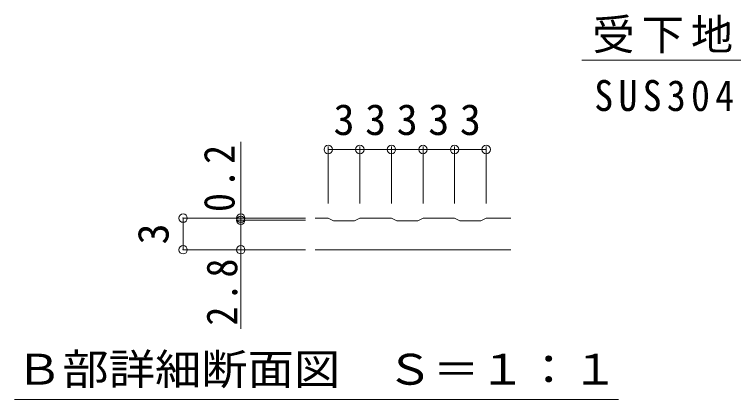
# Model space of a CAD drawing. Units: millimetres on the paper, with parts at other scales. Extents: x -259 to 271, y -195 to 192.
# Drawn here: x -259 to -190.7, y -167.4 to -130.8 of the extents above; entities that cross this region are included whole.
import ezdxf
from ezdxf.enums import TextEntityAlignment as Align

# ---------------------------------------------------------------- set-up
doc = ezdxf.new("R2010")
doc.units = ezdxf.units.MM
doc.header["$PDMODE"] = 32
doc.header["$PDSIZE"] = 0.8
doc.layers.add('1-5_1-5ﾚｲﾔ', color=7, linetype='Continuous', lineweight=9)
doc.layers.add('4-4_FUKASI-G', color=7, linetype='Continuous', lineweight=9)
doc.styles.add('ＭＳ ゴシック', font='')
doc.styles.get('ＭＳ ゴシック').set_extended_font_data('MS Gothic')

msp = doc.modelspace()

# ---------------------------------------------------------------- linework, layer by layer
at = {"layer": '1-5_1-5ﾚｲﾔ'}
msp.add_line((-205.092, -135.151), (-172.485, -135.151), dxfattribs=at)
at = {"layer": '4-4_FUKASI-G'}
for p, q in [((-237.481, -150.139), (-237.481, -142.894)), ((-229.166, -143.33), (-229.166, -148.762)), ((-226.166, -143.33), (-226.166, -148.762)), ((-223.166, -143.33), (-223.166, -148.762)), ((-220.166, -143.33), (-220.166, -148.762)), ((-217.166, -143.33), (-217.166, -148.762)), ((-214.166, -143.33), (-214.166, -148.762)), ((-229.166, -143.63), (-226.166, -143.63)), ((-226.166, -143.63), (-223.166, -143.63)), ((-223.166, -143.63), (-220.166, -143.63)), ((-220.166, -143.63), (-217.166, -143.63)), ((-217.166, -143.63), (-214.166, -143.63)), ((-231.34, -150.139), (-242.959, -150.139)), ((-242.959, -150.139), (-242.959, -153.139)), ((-237.781, -150.139), (-231.34, -150.139)), ((-237.481, -150.349), (-237.481, -150.139)), ((-237.781, -150.349), (-231.34, -150.349)), ((-237.481, -153.139), (-237.481, -150.349)), ((-231.34, -153.139), (-242.959, -153.139)), ((-237.781, -153.139), (-231.34, -153.139)), ((-237.481, -153.139), (-237.481, -160.663)), ((-201.597, -167.365), (-258.988, -167.365))]:
    msp.add_line(p, q, dxfattribs=at)
at = {"layer": '4-4_FUKASI-G', "color": 3}
for p, q in [((-229.166, -150.139), (-230.42, -150.139)), ((-228.666, -150.389), (-229.166, -150.139)), ((-226.666, -150.389), (-226.166, -150.139)), ((-223.166, -150.139), (-226.166, -150.139)), ((-222.666, -150.389), (-223.166, -150.139)), ((-220.666, -150.389), (-220.166, -150.139)), ((-217.166, -150.139), (-220.166, -150.139)), ((-216.666, -150.389), (-217.166, -150.139)), ((-214.666, -150.389), (-214.166, -150.139)), ((-211.829, -150.139), (-214.166, -150.139)), ((-226.666, -150.389), (-228.666, -150.389)), ((-220.666, -150.389), (-222.666, -150.389)), ((-214.666, -150.389), (-216.666, -150.389)), ((-230.42, -153.139), (-211.829, -153.139))]:
    msp.add_line(p, q, dxfattribs=at)
at = {"layer": '4-4_FUKASI-G'}
for p in [(-229.166, -143.63), (-226.166, -143.63), (-223.166, -143.63), (-220.166, -143.63), (-217.166, -143.63), (-214.166, -143.63), (-242.959, -150.139), (-237.481, -150.139), (-237.481, -150.349), (-242.959, -153.139), (-237.481, -153.139)]:
    msp.add_point(p, dxfattribs=at)

# ---------------------------------------------------------------- texts
at = {"layer": '1-5_1-5ﾚｲﾔ', "color": 2, "char_height": 2.933, "attachment_point": 7, "style": 'ＭＳ ゴシック'}
for s, insert in [('\\T1.17;受下地Ａ\u3000t1.5', (-204.07, -134.495)), ('\\T1.28;\\W0.9;SUS304', (-203.894, -140.018))]:
    msp.add_mtext(s, dxfattribs=dict(at, insert=insert))
at = {"layer": '4-4_FUKASI-G', "color": 2, "style": 'ＭＳ ゴシック'}
for p in [(-228.666, -143.13), (-225.666, -143.13), (-222.666, -143.13), (-219.666, -143.13), (-216.666, -143.13)]:
    msp.add_text('3', height=2.933, dxfattribs=at).set_placement(p, align=Align.BOTTOM_LEFT)
msp.add_text('3', height=2.933, rotation=90, dxfattribs=at).set_placement((-243.459, -152.639), align=Align.BOTTOM_LEFT)
at = {"layer": '4-4_FUKASI-G', "color": 2, "style": 'ＭＳ ゴシック', "width": 1.1}
msp.add_text('Ｂ部詳細断面図\u3000Ｓ＝１：１', height=2.933, dxfattribs=at).set_placement((-258.835, -166.83), align=Align.BOTTOM_LEFT)
at = {"layer": '4-4_FUKASI-G', "color": 2, "char_height": 2.933, "attachment_point": 7, "rotation": 90, "style": 'ＭＳ ゴシック'}
for s, insert in [('\\T1.27;\\W0.9;0.2', (-238.018, -149.555)), ('\\T1.27;\\W0.9;2.8', (-237.77, -160.341))]:
    msp.add_mtext(s, dxfattribs=dict(at, insert=insert))

doc.saveas('drawing.dxf')
